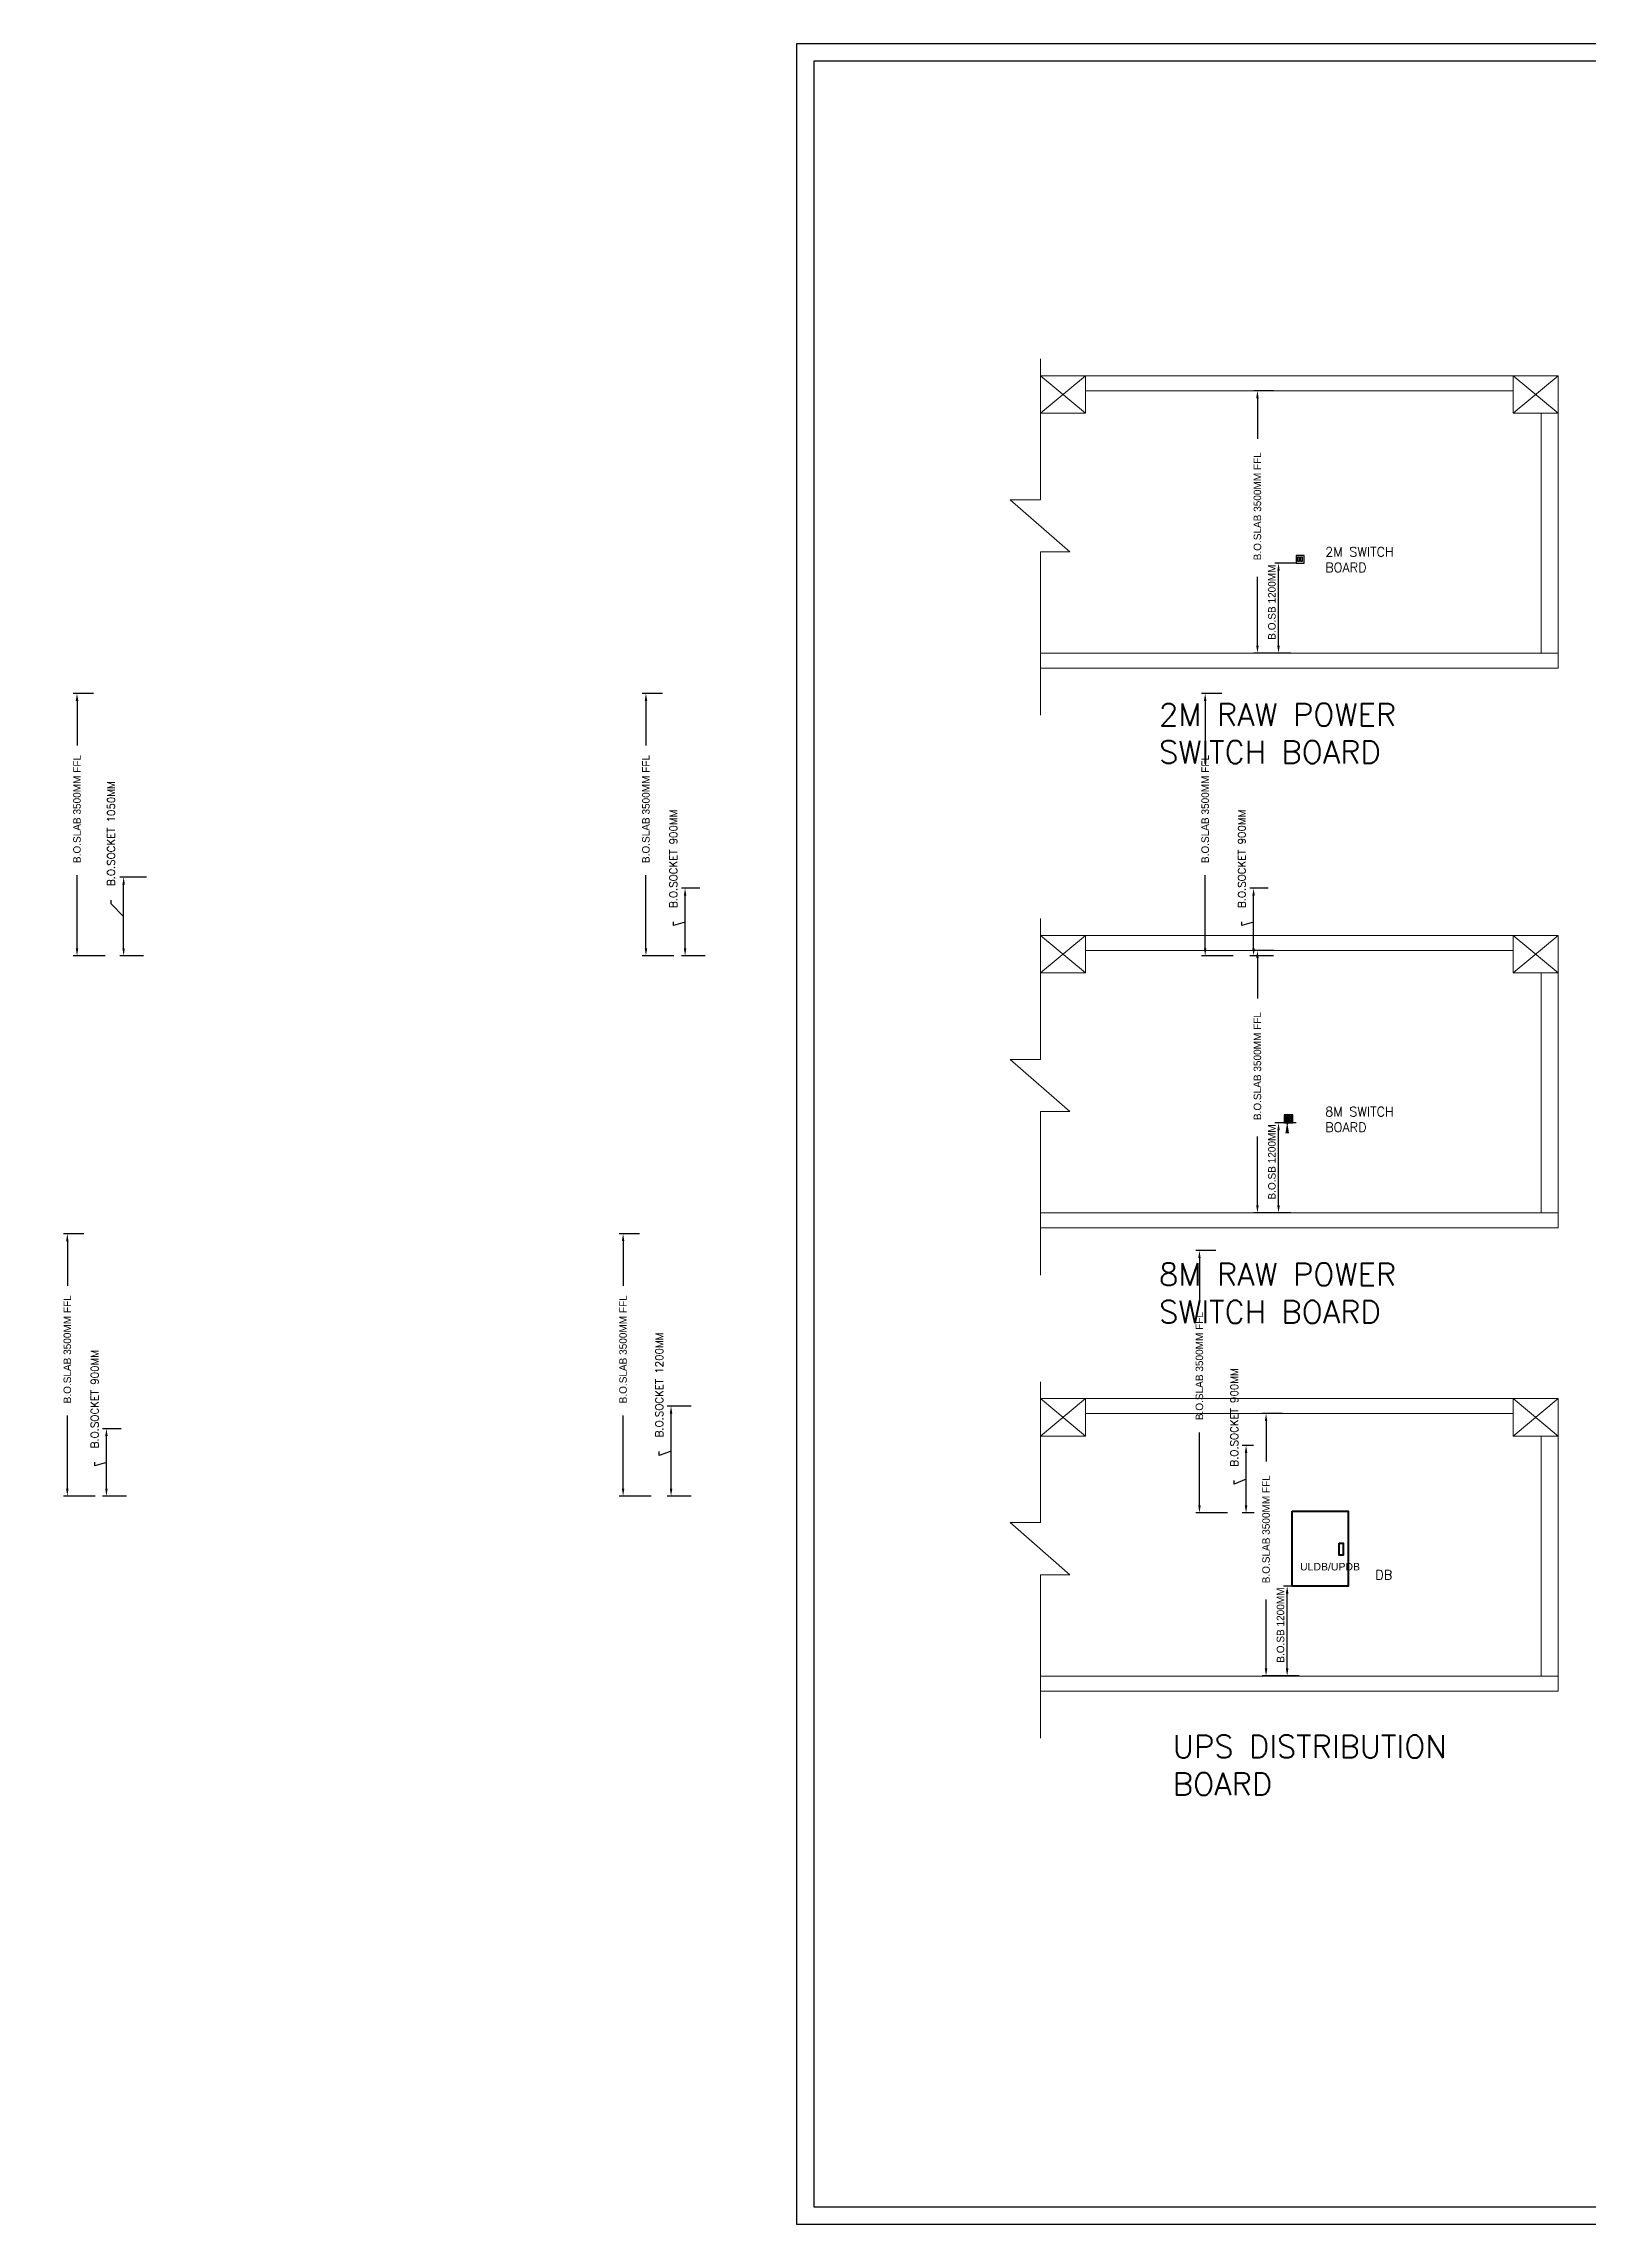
# Model space of a CAD drawing. Header units: millimetres. Extents: x 1319230 to 2124380, y -346496 to -91575.
# Drawn here: x 1451540 to 1472143, y -266962 to -237873 of the extents above; entities that cross this region are included whole.
import ezdxf

# ---------------------------------------------------------------- set-up
doc = ezdxf.new("R2010")
doc.units = ezdxf.units.MM
doc.header["$LTSCALE"] = 600
doc.header["$MEASUREMENT"] = 0
doc.header["$PDMODE"] = 35
for name, color, linetype, lineweight in [('DIM', 7, 'Continuous', 0), ('ELE. DB', 1, 'Continuous', 9), ('ELE.DB', 1, 'Continuous', 20), ('MEP_HVAC_RA_DUCT', 1, 'Continuous', 9)]:
    doc.layers.add(name, color=color, linetype=linetype, lineweight=lineweight)
for name, color, linetype in [('ELE-2M RAW P.SB', 40, 'Continuous'), ('ELE-SB 1(16M)', 1, 'Continuous'), ('TEXT', 6, 'Continuous')]:
    doc.layers.add(name, color=color, linetype=linetype)
doc.styles.add('ARIAL', font='arial.ttf')
doc.styles.add('Century', font='GOTHIC.TTF')
doc.styles.get("Standard").update_dxf_attribs({"font": 'stylu.ttf'})
doc.dimstyles.new('AR-BRICK WORK', dxfattribs={"dimscale": 100, "dimtxt": 1, "dimasz": 1, "dimexe": 0.5, "dimexo": 0, "dimgap": 0.25, "dimtad": 0, "dimdec": 0, "dimzin": 1, "dimdsep": 46, "dimtxsty": 'Century', "dimblk": 'OBLIQUE', "dimcen": 0, "dimdle": 1, "dimclrd": 8, "dimclre": 8, "dimclrt": 4, "dimadec": 0, "dimazin": 0, "dimtfac": 1, "dimtdec": 0, "dimtofl": 0, "dimtmove": 1, "dimatfit": 3, "dimldrblk": 'ARCHTICK', "dimfxl": 1, "dimtolj": 1, "dimtzin": 1, "dimarcsym": 2})
doc.dimstyles.get("Standard").update_dxf_attribs({"dimscale": 1.5, "dimtxt": 150, "dimasz": 150, "dimexe": 100, "dimexo": 100, "dimgap": 0.25, "dimtad": 0, "dimdec": 0, "dimzin": 0, "dimdsep": 46, "dimtxsty": 'ARIAL', "dimcen": 0.09, "dimdle": 100, "dimclrd": 7, "dimclre": 7, "dimclrt": 7, "dimadec": 0, "dimazin": 0, "dimtfac": 1, "dimtdec": 0, "dimtofl": 0, "dimtmove": 0, "dimatfit": 3, "dimfxl": 1, "dimtolj": 1, "dimtzin": 0, "dimarcsym": 0})

# ---------------------------------------------------------------- blocks, each defined once
blk = doc.blocks.new('*D83')
at = {"layer": 'Defpoints', "color": 0, "transparency": 16777216}
for p in [(1468010, -244803), (1468245, -244803), (1468172, -246003)]:
    blk.add_point(p, dxfattribs=at)
at = {"layer": 'DIM', "color": 8, "lineweight": -2, "ltscale": 10, "transparency": 16777216}
for p, q in [((1468245, -244803), (1467960, -244803)), ((1468010, -245903), (1468010, -244903)), ((1468172, -246003), (1467960, -246003))]:
    blk.add_line(p, q, dxfattribs=at)
at = {"layer": 'DIM', "color": 8, "transparency": 16777216}
for points in [[(1468027, -244903), (1467993, -244903), (1468010, -244803)], [(1467993, -245903), (1468027, -245903), (1468010, -246003)]]:
    blk.add_solid(points, dxfattribs=at)
at = {"layer": 'DIM', "color": 7, "lineweight": 50, "transparency": 16777216, "insert": (1467922, -245323), "char_height": 100, "attachment_point": 5, "rotation": 90}
blk.add_mtext('\\A1;\\A1;B.O.SB 1200MM', dxfattribs=at)
blk = doc.blocks.new('_ArchTick')
at = {"color": 0, "linetype": 'ByBlock', "const_width": 0.15}
blk.add_lwpolyline([(-0.5, -0.5), (0.5, 0.5)], dxfattribs=at)
blk = doc.blocks.new('*D84')
at = {"layer": 'Defpoints', "color": 0, "transparency": 16777216}
for p in [(1467729, -242503), (1467949, -242503), (1468102, -246003)]:
    blk.add_point(p, dxfattribs=at)
at = {"layer": 'DIM', "color": 8, "lineweight": -2, "ltscale": 10, "transparency": 16777216}
for p, q in [((1467949, -242503), (1467679, -242503)), ((1467729, -242603), (1467729, -243143)), ((1467729, -245903), (1467729, -244984)), ((1468102, -246003), (1467679, -246003))]:
    blk.add_line(p, q, dxfattribs=at)
at = {"layer": 'DIM', "color": 8, "transparency": 16777216}
for points in [[(1467745, -242603), (1467712, -242603), (1467729, -242503)], [(1467712, -245903), (1467745, -245903), (1467729, -246003)]]:
    blk.add_solid(points, dxfattribs=at)
at = {"layer": 'DIM', "color": 7, "lineweight": 50, "transparency": 16777216, "insert": (1467729, -244063), "char_height": 100, "attachment_point": 5, "rotation": 90}
blk.add_mtext('\\A1;\\A1; B.O.SLAB 3500MM FFL', dxfattribs=at)
blk = doc.blocks.new('2M')
at = {"layer": 'ELE-2M RAW P.SB', "ltscale": 10}
for points in [[(-107, 0), (0, 0), (0, 100), (-107, 100)], [(-87, 25), (-60, 25), (-60, 79), (-87, 79)], [(-47, 25), (-20, 25), (-20, 79), (-47, 79)]]:
    blk.add_lwpolyline(points, close=True, dxfattribs=at)
blk = doc.blocks.new('*D97')
at = {"layer": 'Defpoints', "color": 0, "transparency": 16777216}
for p in [(1468125, -258447), (1468360, -258447), (1468287, -259647)]:
    blk.add_point(p, dxfattribs=at)
at = {"layer": 'DIM', "color": 8, "lineweight": -2, "ltscale": 10, "transparency": 16777216}
for p, q in [((1468360, -258447), (1468075, -258447)), ((1468125, -259547), (1468125, -258547)), ((1468287, -259647), (1468075, -259647))]:
    blk.add_line(p, q, dxfattribs=at)
at = {"layer": 'DIM', "color": 8, "transparency": 16777216}
for points in [[(1468142, -258547), (1468108, -258547), (1468125, -258447)], [(1468108, -259547), (1468142, -259547), (1468125, -259647)]]:
    blk.add_solid(points, dxfattribs=at)
at = {"layer": 'DIM', "color": 7, "lineweight": 50, "transparency": 16777216, "insert": (1468037, -258968), "char_height": 100, "attachment_point": 5, "rotation": 90}
blk.add_mtext('\\A1;\\A1;B.O.SB 1200MM', dxfattribs=at)
blk = doc.blocks.new('*D98')
at = {"layer": 'Defpoints', "color": 0, "transparency": 16777216}
for p in [(1467844, -256147), (1468064, -256147), (1468217, -259647)]:
    blk.add_point(p, dxfattribs=at)
at = {"layer": 'DIM', "color": 8, "lineweight": -2, "ltscale": 10, "transparency": 16777216}
for p, q in [((1468064, -256147), (1467794, -256147)), ((1467844, -256247), (1467844, -256787)), ((1467844, -259547), (1467844, -258628)), ((1468217, -259647), (1467794, -259647))]:
    blk.add_line(p, q, dxfattribs=at)
at = {"layer": 'DIM', "color": 8, "transparency": 16777216}
for points in [[(1467860, -256247), (1467827, -256247), (1467844, -256147)], [(1467827, -259547), (1467860, -259547), (1467844, -259647)]]:
    blk.add_solid(points, dxfattribs=at)
at = {"layer": 'DIM', "color": 7, "lineweight": 50, "transparency": 16777216, "insert": (1467844, -257708), "char_height": 100, "attachment_point": 5, "rotation": 90}
blk.add_mtext('\\A1;\\A1; B.O.SLAB 3500MM FFL', dxfattribs=at)
blk = doc.blocks.new('FERE')
at = {"layer": 'ELE.DB', "color": 3, "lineweight": 50, "ltscale": 10}
for points in [[(-375, 500), (375, 500), (375, -500), (-375, -500)], [(252, 73), (305, 73), (305, -88), (252, -88)]]:
    blk.add_lwpolyline(points, close=True, dxfattribs=at)
blk = doc.blocks.new('*D115')
at = {"layer": 'Defpoints', "color": 0, "transparency": 16777216}
for p in [(1468010, -252270), (1468245, -252270), (1468172, -253470)]:
    blk.add_point(p, dxfattribs=at)
at = {"layer": 'DIM', "color": 8, "lineweight": -2, "ltscale": 10, "transparency": 16777216}
for p, q in [((1468245, -252270), (1467960, -252270)), ((1468010, -253370), (1468010, -252370)), ((1468172, -253470), (1467960, -253470))]:
    blk.add_line(p, q, dxfattribs=at)
at = {"layer": 'DIM', "color": 8, "transparency": 16777216}
for points in [[(1468027, -252370), (1467993, -252370), (1468010, -252270)], [(1467993, -253370), (1468027, -253370), (1468010, -253470)]]:
    blk.add_solid(points, dxfattribs=at)
at = {"layer": 'DIM', "color": 7, "lineweight": 50, "transparency": 16777216, "insert": (1467922, -252790), "char_height": 100, "attachment_point": 5, "rotation": 90}
blk.add_mtext('\\A1;\\A1;B.O.SB 1200MM', dxfattribs=at)
blk = doc.blocks.new('*D116')
at = {"layer": 'Defpoints', "color": 0, "transparency": 16777216}
for p in [(1467729, -249970), (1467949, -249970), (1468102, -253470)]:
    blk.add_point(p, dxfattribs=at)
at = {"layer": 'DIM', "color": 8, "lineweight": -2, "ltscale": 10, "transparency": 16777216}
for p, q in [((1467949, -249970), (1467679, -249970)), ((1467729, -250070), (1467729, -250610)), ((1467729, -253370), (1467729, -252450)), ((1468102, -253470), (1467679, -253470))]:
    blk.add_line(p, q, dxfattribs=at)
at = {"layer": 'DIM', "color": 8, "transparency": 16777216}
for points in [[(1467745, -250070), (1467712, -250070), (1467729, -249970)], [(1467712, -253370), (1467745, -253370), (1467729, -253470)]]:
    blk.add_solid(points, dxfattribs=at)
at = {"layer": 'DIM', "color": 7, "lineweight": 50, "transparency": 16777216, "insert": (1467729, -251530), "char_height": 100, "attachment_point": 5, "rotation": 90}
blk.add_mtext('\\A1;\\A1; B.O.SLAB 3500MM FFL', dxfattribs=at)
blk = doc.blocks.new('*D263')
at = {"layer": 'Defpoints', "color": 0, "ltscale": 10, "transparency": 16777216}
for p in [(1452607, -248990), (1452910, -248990), (1452873, -250040)]:
    blk.add_point(p, dxfattribs=at)
at = {"layer": 'DIM', "color": 8, "lineweight": -2, "ltscale": 10, "transparency": 16777216}
for p, q in [((1452910, -248990), (1452557, -248990)), ((1452607, -249940), (1452607, -249090)), ((1452439, -249349), (1452439, -249299)), ((1452607, -249515), (1452439, -249349)), ((1452873, -250040), (1452557, -250040))]:
    blk.add_line(p, q, dxfattribs=at)
at = {"layer": 'DIM', "color": 8, "ltscale": 10, "transparency": 16777216}
for points in [[(1452590, -249090), (1452623, -249090), (1452607, -248990)], [(1452590, -249940), (1452623, -249940), (1452607, -250040)]]:
    blk.add_solid(points, dxfattribs=at)
at = {"layer": 'DIM', "color": 7, "lineweight": 50, "ltscale": 10, "transparency": 16777216, "insert": (1452439, -248446), "char_height": 100, "attachment_point": 5, "rotation": 90}
blk.add_mtext('\\A1;\\A1;{\\Fromans.shx|c228; B.O.SOCKET 1050MM }', dxfattribs=at)
blk = doc.blocks.new('*D264')
at = {"layer": 'Defpoints', "color": 0, "ltscale": 10, "transparency": 16777216}
for p in [(1460095, -249140), (1460290, -249140), (1460361, -250040)]:
    blk.add_point(p, dxfattribs=at)
at = {"layer": 'DIM', "color": 8, "lineweight": -2, "ltscale": 10, "transparency": 16777216}
for p, q in [((1460290, -249140), (1460045, -249140)), ((1460095, -249940), (1460095, -249240)), ((1459939, -249638), (1459939, -249588)), ((1460095, -249590), (1459939, -249638)), ((1460361, -250040), (1460045, -250040))]:
    blk.add_line(p, q, dxfattribs=at)
at = {"layer": 'DIM', "color": 8, "ltscale": 10, "transparency": 16777216}
for points in [[(1460078, -249240), (1460112, -249240), (1460095, -249140)], [(1460078, -249940), (1460112, -249940), (1460095, -250040)]]:
    blk.add_solid(points, dxfattribs=at)
at = {"layer": 'DIM', "color": 7, "lineweight": 50, "ltscale": 10, "transparency": 16777216, "insert": (1459939, -248782), "char_height": 100, "attachment_point": 5, "rotation": 90}
blk.add_mtext('\\A1;\\A1;{\\Fromans.shx|c228; B.O.SOCKET 900MM }', dxfattribs=at)
blk = doc.blocks.new('*D265')
at = {"layer": 'Defpoints', "color": 0, "ltscale": 10, "transparency": 16777216}
for p in [(1467677, -249140), (1467872, -249140), (1467943, -250040)]:
    blk.add_point(p, dxfattribs=at)
at = {"layer": 'DIM', "color": 8, "lineweight": -2, "ltscale": 10, "transparency": 16777216}
for p, q in [((1467872, -249140), (1467627, -249140)), ((1467677, -249940), (1467677, -249240)), ((1467520, -249638), (1467520, -249588)), ((1467677, -249590), (1467520, -249638)), ((1467943, -250040), (1467627, -250040))]:
    blk.add_line(p, q, dxfattribs=at)
at = {"layer": 'DIM', "color": 8, "ltscale": 10, "transparency": 16777216}
for points in [[(1467660, -249240), (1467694, -249240), (1467677, -249140)], [(1467660, -249940), (1467694, -249940), (1467677, -250040)]]:
    blk.add_solid(points, dxfattribs=at)
at = {"layer": 'DIM', "color": 7, "lineweight": 50, "ltscale": 10, "transparency": 16777216, "insert": (1467520, -248782), "char_height": 100, "attachment_point": 5, "rotation": 90}
blk.add_mtext('\\A1;\\A1;{\\Fromans.shx|c228; B.O.SOCKET 900MM }', dxfattribs=at)
blk = doc.blocks.new('*D244')
at = {"layer": 'Defpoints', "color": 0, "ltscale": 10, "transparency": 16777216}
for p in [(1451985, -246540), (1452205, -246540), (1452359, -250040)]:
    blk.add_point(p, dxfattribs=at)
at = {"layer": 'DIM', "color": 8, "lineweight": -2, "ltscale": 10, "transparency": 16777216}
for p, q in [((1452205, -246540), (1451935, -246540)), ((1451985, -246640), (1451985, -247235)), ((1451985, -249940), (1451985, -248966)), ((1452359, -250040), (1451935, -250040))]:
    blk.add_line(p, q, dxfattribs=at)
at = {"layer": 'DIM', "color": 8, "ltscale": 10, "transparency": 16777216}
for points in [[(1451968, -246640), (1452002, -246640), (1451985, -246540)], [(1451968, -249940), (1452002, -249940), (1451985, -250040)]]:
    blk.add_solid(points, dxfattribs=at)
at = {"layer": 'DIM', "color": 7, "lineweight": 50, "ltscale": 10, "transparency": 16777216, "insert": (1451985, -248101), "char_height": 100, "attachment_point": 5, "rotation": 90}
blk.add_mtext('\\A1;\\A1; B.O.SLAB 3500MM FFL', dxfattribs=at)
blk = doc.blocks.new('*D245')
at = {"layer": 'Defpoints', "color": 0, "ltscale": 10, "transparency": 16777216}
for p in [(1459573, -246540), (1459793, -246540), (1459947, -250040)]:
    blk.add_point(p, dxfattribs=at)
at = {"layer": 'DIM', "color": 8, "lineweight": -2, "ltscale": 10, "transparency": 16777216}
for p, q in [((1459793, -246540), (1459523, -246540)), ((1459573, -246640), (1459573, -247235)), ((1459573, -249940), (1459573, -248966)), ((1459947, -250040), (1459523, -250040))]:
    blk.add_line(p, q, dxfattribs=at)
at = {"layer": 'DIM', "color": 8, "ltscale": 10, "transparency": 16777216}
for points in [[(1459557, -246640), (1459590, -246640), (1459573, -246540)], [(1459557, -249940), (1459590, -249940), (1459573, -250040)]]:
    blk.add_solid(points, dxfattribs=at)
at = {"layer": 'DIM', "color": 7, "lineweight": 50, "ltscale": 10, "transparency": 16777216, "insert": (1459573, -248101), "char_height": 100, "attachment_point": 5, "rotation": 90}
blk.add_mtext('\\A1;\\A1; B.O.SLAB 3500MM FFL', dxfattribs=at)
blk = doc.blocks.new('*D246')
at = {"layer": 'Defpoints', "color": 0, "ltscale": 10, "transparency": 16777216}
for p in [(1467032, -246540), (1467252, -246540), (1467405, -250040)]:
    blk.add_point(p, dxfattribs=at)
at = {"layer": 'DIM', "color": 8, "lineweight": -2, "ltscale": 10, "transparency": 16777216}
for p, q in [((1467252, -246540), (1466982, -246540)), ((1467032, -246640), (1467032, -247235)), ((1467032, -249940), (1467032, -248966)), ((1467405, -250040), (1466982, -250040))]:
    blk.add_line(p, q, dxfattribs=at)
at = {"layer": 'DIM', "color": 8, "ltscale": 10, "transparency": 16777216}
for points in [[(1467015, -246640), (1467048, -246640), (1467032, -246540)], [(1467015, -249940), (1467048, -249940), (1467032, -250040)]]:
    blk.add_solid(points, dxfattribs=at)
at = {"layer": 'DIM', "color": 7, "lineweight": 50, "ltscale": 10, "transparency": 16777216, "insert": (1467032, -248101), "char_height": 100, "attachment_point": 5, "rotation": 90}
blk.add_mtext('\\A1;\\A1; B.O.SLAB 3500MM FFL', dxfattribs=at)
blk = doc.blocks.new('*D266')
at = {"layer": 'Defpoints', "color": 0, "ltscale": 10, "transparency": 16777216}
for p in [(1459908, -256047), (1460174, -256047), (1460174, -257247)]:
    blk.add_point(p, dxfattribs=at)
at = {"layer": 'DIM', "color": 8, "lineweight": -2, "ltscale": 10, "transparency": 16777216}
for p, q in [((1460174, -256047), (1459858, -256047)), ((1459908, -257147), (1459908, -256147)), ((1459908, -256647), (1459751, -256704)), ((1459751, -256704), (1459751, -256654)), ((1460174, -257247), (1459858, -257247))]:
    blk.add_line(p, q, dxfattribs=at)
at = {"layer": 'DIM', "color": 8, "ltscale": 10, "transparency": 16777216}
for points in [[(1459891, -256147), (1459925, -256147), (1459908, -256047)], [(1459891, -257147), (1459925, -257147), (1459908, -257247)]]:
    blk.add_solid(points, dxfattribs=at)
at = {"layer": 'DIM', "color": 7, "lineweight": 50, "ltscale": 10, "transparency": 16777216, "insert": (1459751, -255800), "char_height": 100, "attachment_point": 5, "rotation": 90}
blk.add_mtext('\\A1;\\A1;{\\Fromans.shx|c228; B.O.SOCKET 1200MM }', dxfattribs=at)
blk = doc.blocks.new('*D267')
at = {"layer": 'Defpoints', "color": 0, "ltscale": 10, "transparency": 16777216}
for p in [(1459268, -253747), (1459488, -253747), (1459642, -257247)]:
    blk.add_point(p, dxfattribs=at)
at = {"layer": 'DIM', "color": 8, "lineweight": -2, "ltscale": 10, "transparency": 16777216}
for p, q in [((1459488, -253747), (1459218, -253747)), ((1459268, -253847), (1459268, -254443)), ((1459268, -257147), (1459268, -256173)), ((1459642, -257247), (1459218, -257247))]:
    blk.add_line(p, q, dxfattribs=at)
at = {"layer": 'DIM', "color": 8, "ltscale": 10, "transparency": 16777216}
for points in [[(1459252, -253847), (1459285, -253847), (1459268, -253747)], [(1459252, -257147), (1459285, -257147), (1459268, -257247)]]:
    blk.add_solid(points, dxfattribs=at)
at = {"layer": 'DIM', "color": 7, "lineweight": 50, "ltscale": 10, "transparency": 16777216, "insert": (1459268, -255308), "char_height": 100, "attachment_point": 5, "rotation": 90}
blk.add_mtext('\\A1;\\A1; B.O.SLAB 3500MM FFL', dxfattribs=at)
blk = doc.blocks.new('*D270')
at = {"layer": 'Defpoints', "color": 0, "ltscale": 10, "transparency": 16777216}
for p in [(1452377, -256348), (1452572, -256348), (1452643, -257248)]:
    blk.add_point(p, dxfattribs=at)
at = {"layer": 'DIM', "color": 8, "lineweight": -2, "ltscale": 10, "transparency": 16777216}
for p, q in [((1452572, -256348), (1452327, -256348)), ((1452377, -257148), (1452377, -256448)), ((1452221, -256845), (1452221, -256795)), ((1452377, -256798), (1452221, -256845)), ((1452643, -257248), (1452327, -257248))]:
    blk.add_line(p, q, dxfattribs=at)
at = {"layer": 'DIM', "color": 8, "ltscale": 10, "transparency": 16777216}
for points in [[(1452361, -256448), (1452394, -256448), (1452377, -256348)], [(1452361, -257148), (1452394, -257148), (1452377, -257248)]]:
    blk.add_solid(points, dxfattribs=at)
at = {"layer": 'DIM', "color": 7, "lineweight": 50, "ltscale": 10, "transparency": 16777216, "insert": (1452221, -255989), "char_height": 100, "attachment_point": 5, "rotation": 90}
blk.add_mtext('\\A1;\\A1;{\\Fromans.shx|c228; B.O.SOCKET 900MM }', dxfattribs=at)
blk = doc.blocks.new('*D271')
at = {"layer": 'Defpoints', "color": 0, "ltscale": 10, "transparency": 16777216}
for p in [(1451856, -253748), (1452076, -253748), (1452229, -257248)]:
    blk.add_point(p, dxfattribs=at)
at = {"layer": 'DIM', "color": 8, "lineweight": -2, "ltscale": 10, "transparency": 16777216}
for p, q in [((1452076, -253748), (1451806, -253748)), ((1451856, -253848), (1451856, -254443)), ((1451856, -257148), (1451856, -256173)), ((1452229, -257248), (1451806, -257248))]:
    blk.add_line(p, q, dxfattribs=at)
at = {"layer": 'DIM', "color": 8, "ltscale": 10, "transparency": 16777216}
for points in [[(1451839, -253848), (1451872, -253848), (1451856, -253748)], [(1451839, -257148), (1451872, -257148), (1451856, -257248)]]:
    blk.add_solid(points, dxfattribs=at)
at = {"layer": 'DIM', "color": 7, "lineweight": 50, "ltscale": 10, "transparency": 16777216, "insert": (1451856, -255308), "char_height": 100, "attachment_point": 5, "rotation": 90}
blk.add_mtext('\\A1;\\A1; B.O.SLAB 3500MM FFL', dxfattribs=at)
blk = doc.blocks.new('*D272')
at = {"layer": 'Defpoints', "color": 0, "ltscale": 10, "transparency": 16777216}
for p in [(1467577, -256572), (1467675, -256572), (1467685, -257472)]:
    blk.add_point(p, dxfattribs=at)
at = {"layer": 'DIM', "color": 8, "lineweight": -2, "ltscale": 10, "transparency": 16777216}
for p, q in [((1467675, -256572), (1467527, -256572)), ((1467577, -257372), (1467577, -256672)), ((1467577, -257022), (1467420, -257089)), ((1467420, -257089), (1467420, -257039)), ((1467685, -257472), (1467527, -257472))]:
    blk.add_line(p, q, dxfattribs=at)
at = {"layer": 'DIM', "color": 8, "ltscale": 10, "transparency": 16777216}
for points in [[(1467560, -256672), (1467594, -256672), (1467577, -256572)], [(1467560, -257372), (1467594, -257372), (1467577, -257472)]]:
    blk.add_solid(points, dxfattribs=at)
at = {"layer": 'DIM', "color": 7, "lineweight": 50, "ltscale": 10, "transparency": 16777216, "insert": (1467420, -256233), "char_height": 100, "attachment_point": 5, "rotation": 90}
blk.add_mtext('\\A1;\\A1;{\\Fromans.shx|c228; B.O.SOCKET 900MM }', dxfattribs=at)
blk = doc.blocks.new('*D273')
at = {"layer": 'Defpoints', "color": 0, "ltscale": 10, "transparency": 16777216}
for p in [(1466955, -253972), (1467175, -253972), (1467329, -257472)]:
    blk.add_point(p, dxfattribs=at)
at = {"layer": 'DIM', "color": 8, "lineweight": -2, "ltscale": 10, "transparency": 16777216}
for p, q in [((1467175, -253972), (1466905, -253972)), ((1466955, -254072), (1466955, -254667)), ((1466955, -257372), (1466955, -256397)), ((1467329, -257472), (1466905, -257472))]:
    blk.add_line(p, q, dxfattribs=at)
at = {"layer": 'DIM', "color": 8, "ltscale": 10, "transparency": 16777216}
for points in [[(1466939, -254072), (1466972, -254072), (1466955, -253972)], [(1466939, -257372), (1466972, -257372), (1466955, -257472)]]:
    blk.add_solid(points, dxfattribs=at)
at = {"layer": 'DIM', "color": 7, "lineweight": 50, "ltscale": 10, "transparency": 16777216, "insert": (1466955, -255532), "char_height": 100, "attachment_point": 5, "rotation": 90}
blk.add_mtext('\\A1;\\A1; B.O.SLAB 3500MM FFL', dxfattribs=at)

msp = doc.modelspace()

# ---------------------------------------------------------------- linework, layer by layer
for points in [[(1499281.5, -237873.4), (1499281.5, -266961.7), (1461584.9, -266961.7), (1461584.9, -237873.4)], [(1499049.7, -238105.2), (1499049.7, -266729.9), (1461816.7, -266729.9), (1461816.7, -238105.2)]]:
    msp.add_lwpolyline(points, close=True)
at = {"layer": 'ELE-SB 1(16M)', "color": 40, "ltscale": 10}
for p, q in [((1468103.7, -252195.7), (1468102.9, -252193.4)), ((1468104.1, -252193.2), (1468104, -252195.7)), ((1468101.3, -252197.6), (1468103.5, -252196.5)), ((1468103.7, -252196.8), (1468102.1, -252198.6)), ((1468106.6, -252197.9), (1468104.5, -252196.5)), ((1468104.6, -252196.2), (1468107, -252196.7)), ((1468110.3, -252240.5), (1468108.1, -252240.5)), ((1468110.3, -252244.6), (1468108.1, -252244.6)), ((1468110.3, -252239.3), (1468110.3, -252240.5)), ((1468110.3, -252239.3), (1468111.6, -252239.3)), ((1468111.6, -252239.3), (1468110.3, -252239.3)), ((1468110.3, -252245.7), (1468110.3, -252244.6)), ((1468111.6, -252245.7), (1468110.3, -252245.7)), ((1468111.6, -252239.3), (1468111.6, -252245.7)), ((1468120.7, -252239.3), (1468120.7, -252245.7)), ((1468120.7, -252239.3), (1468122.1, -252239.3)), ((1468122.1, -252239.3), (1468120.7, -252239.3)), ((1468120.7, -252245.7), (1468122.1, -252245.7)), ((1468122.1, -252239.3), (1468122.1, -252240.5)), ((1468122.1, -252240.5), (1468124.3, -252240.5)), ((1468122.1, -252245.7), (1468122.1, -252244.6)), ((1468122.1, -252244.6), (1468124.3, -252244.6))]:
    msp.add_line(p, q, dxfattribs=at)
for points in [[(1468083.2, -252267.7), (1468199.8, -252267.7), (1468199.8, -252162.7), (1468083.2, -252162.7)], [(1468094.8, -252213.5), (1468113.4, -252213.5), (1468113.4, -252176.4), (1468094.8, -252176.4)], [(1468119.2, -252213.5), (1468137.7, -252213.5), (1468137.7, -252176.4), (1468119.2, -252176.4)], [(1468143.5, -252213.5), (1468162, -252213.5), (1468162, -252176.4), (1468143.5, -252176.4)], [(1468171.4, -252213.5), (1468189.9, -252213.5), (1468189.9, -252176.4), (1468171.4, -252176.4)], [(1468137.7, -252222.8), (1468094.8, -252222.8), (1468094.8, -252259.8), (1468137.7, -252259.8)], [(1468143.5, -252259.8), (1468162, -252259.8), (1468162, -252222.8), (1468143.5, -252222.8)], [(1468171.4, -252259.8), (1468189.9, -252259.8), (1468189.9, -252222.8), (1468171.4, -252222.8)]]:
    msp.add_lwpolyline(points, close=True, dxfattribs=at)
for centre, radius in [((1468104, -252196.2), 6.1), ((1468104, -252196.2), 0.566), ((1468105.6, -252253.2), 3.61), ((1468116.6, -252230.8), 4.51), ((1468126.5, -252253.2), 3.61)]:
    msp.add_circle(centre, radius, dxfattribs=at)
at = {"layer": 'MEP_HVAC_RA_DUCT', "color": 8, "linetype": 'ByBlock'}
for p, q in [((1464834.7, -242078.7), (1464834.7, -243956.7)), ((1464834.7, -242303.2), (1465434.7, -242803.2)), ((1464834.7, -242803.2), (1465434.7, -242303.2)), ((1471139.7, -242303.2), (1471739.7, -242803.2)), ((1471139.7, -242803.2), (1471739.7, -242303.2)), ((1471514.7, -242803.2), (1471514.7, -246003.2)), ((1471739.7, -242803.2), (1471739.7, -246203.2)), ((1464834.7, -243956.7), (1464432.6, -243956.7)), ((1464432.6, -243956.7), (1465228.2, -244651.6)), ((1465228.2, -244651.6), (1464834.7, -244651.6)), ((1464834.7, -244651.6), (1464834.7, -246831.8)), ((1464834.7, -249545.3), (1464834.7, -251423.3)), ((1464834.7, -249769.8), (1465434.7, -250269.8)), ((1464834.7, -250269.8), (1465434.7, -249769.8)), ((1471139.7, -249769.8), (1471739.7, -250269.8)), ((1471139.7, -250269.8), (1471739.7, -249769.8)), ((1471514.7, -250269.8), (1471514.7, -253469.8)), ((1471739.7, -250269.8), (1471739.7, -253669.8)), ((1464834.7, -251423.3), (1464432.6, -251423.3)), ((1464432.6, -251423.3), (1465228.2, -252118.1)), ((1465228.2, -252118.1), (1464834.7, -252118.1)), ((1464834.7, -252118.1), (1464834.7, -254298.4)), ((1464834.7, -255723), (1464834.7, -257600.9)), ((1464834.7, -255947.4), (1465434.7, -256447.4)), ((1464834.7, -256447.4), (1465434.7, -255947.4)), ((1471139.7, -255947.4), (1471739.7, -256447.4)), ((1471139.7, -256447.4), (1471739.7, -255947.4)), ((1471514.7, -256447.4), (1471514.7, -259647.4)), ((1471739.7, -256447.4), (1471739.7, -259847.4)), ((1464834.7, -257600.9), (1464432.6, -257600.9)), ((1464432.6, -257600.9), (1465228.2, -258295.8)), ((1465228.2, -258295.8), (1464834.7, -258295.8)), ((1464834.7, -258295.8), (1464834.7, -260476))]:
    msp.add_line(p, q, dxfattribs=at)
for points in [[(1464834.7, -242303.2), (1464834.7, -242803.2), (1465434.7, -242803.2), (1465434.7, -242303.2), (1464834.7, -242303.2)], [(1471369.7, -242303.2), (1465434.7, -242303.2)], [(1471139.7, -242303.2), (1471139.7, -242803.2), (1471739.7, -242803.2), (1471739.7, -242303.2), (1471139.7, -242303.2)], [(1471139.7, -242503.2), (1465434.7, -242503.2)], [(1471739.7, -246003.2), (1464834.7, -246003.2)], [(1471739.7, -246203.2), (1464834.7, -246203.2)], [(1464834.7, -249769.8), (1464834.7, -250269.8), (1465434.7, -250269.8), (1465434.7, -249769.8), (1464834.7, -249769.8)], [(1471369.7, -249769.8), (1465434.7, -249769.8)], [(1471139.7, -249769.8), (1471139.7, -250269.8), (1471739.7, -250269.8), (1471739.7, -249769.8), (1471139.7, -249769.8)], [(1471139.7, -249969.8), (1465434.7, -249969.8)], [(1471739.7, -253469.8), (1464834.7, -253469.8)], [(1471739.7, -253669.8), (1464834.7, -253669.8)], [(1464834.7, -255947.4), (1464834.7, -256447.4), (1465434.7, -256447.4), (1465434.7, -255947.4), (1464834.7, -255947.4)], [(1471369.7, -255947.4), (1465434.7, -255947.4)], [(1471139.7, -255947.4), (1471139.7, -256447.4), (1471739.7, -256447.4), (1471739.7, -255947.4), (1471139.7, -255947.4)], [(1471139.7, -256147.4), (1465434.7, -256147.4)], [(1471739.7, -259647.4), (1464834.7, -259647.4)], [(1471739.7, -259847.4), (1464834.7, -259847.4)]]:
    msp.add_lwpolyline(points, dxfattribs=at)

# ---------------------------------------------------------------- block references
at = {"layer": 'ELE-2M RAW P.SB', "ltscale": 10}
msp.add_blockref('2M', (1468351.3, -244803.2), dxfattribs=at)
at = {"layer": 'ELE. DB', "linetype": 'ByBlock'}
msp.add_blockref('FERE', (1468565.2, -257947.4), dxfattribs=at)

# ---------------------------------------------------------------- texts
at = {"layer": 'DIM', "lineweight": 50, "ltscale": 10, "char_height": 125, "width": 1230.661, "attachment_point": 1}
for s, insert in [('{\\Fromans.shx|c228;\\C0;2M SWITCH BOARD}', (1468632.6, -244590.5)), ('{\\Fromans.shx|c228;\\C0;8M SWITCH BOARD\\P}', (1468632.6, -252057.1)), ('{\\Fromans.shx|c228;\\C0;DB}', (1469301.9, -258234.8))]:
    msp.add_mtext(s, dxfattribs=dict(at, insert=insert))
at = {"layer": 'ELE-SB 1(16M)', "color": 40, "ltscale": 10, "insert": (1468120.3, -252287.7), "char_height": 9.67, "width": 41.093, "attachment_point": 3}
msp.add_mtext('6A', dxfattribs=at)
at = {"layer": 'TEXT', "lineweight": 50, "ltscale": 10, "attachment_point": 1}
for s, insert, char_height, width in [('{\\Fromans.shx|c228;\\C0;2M RAW POWER SWITCH BOARD}', (1466415.8, -246673.4), 300, 4707.325), ('{\\Fromans.shx|c228;\\C0;8M RAW POWER SWITCH BOARD\\P}', (1466415.8, -254140), 300, 4707.325), ('{\\fArial|b0|i0|c0|p34;\\C0;ULDB/UPDB}', (1468297.4, -258138.8), 100, 405.606), ('{\\Fromans.shx|c228;\\C0;UPS DISTRIBUTION BOARD}', (1466599.8, -260438.2), 300, 4543.001)]:
    msp.add_mtext(s, dxfattribs=dict(at, insert=insert, char_height=char_height, width=width))

# ---------------------------------------------------------------- dimensions: what is measured, and where the dimension line sits
at = {"layer": 'DIM', "lineweight": 50, "ltscale": 10}
for base, p1, p2, text, picture, middle in [((1467728.8, -242503.2), (1468102.3, -246003.2), (1467948.7, -242503.2), '\\A1; B.O.SLAB <>MM FFL', '*D84', (1467728.8, -244063.4)), ((1468010.2, -244803.2), (1468172.2, -246003.2), (1468244.7, -244803.2), '\\A1;B.O.SB <>MM', '*D83', (1467921.9, -245323.4)), ((1451985.1, -246540.3), (1452358.6, -250040.3), (1452205, -246540.3), '\\A1; B.O.SLAB <>MM FFL', '*D244', (1451985.1, -248100.5)), ((1459573.5, -246540.3), (1459947, -250040.3), (1459793.4, -246540.3), '\\A1; B.O.SLAB <>MM FFL', '*D245', (1459573.5, -248100.5)), ((1467031.6, -246540.3), (1467405.1, -250040.3), (1467251.5, -246540.3), '\\A1; B.O.SLAB <>MM FFL', '*D246', (1467031.6, -248100.5)), ((1452606.7, -248990), (1452872.6, -250040.3), (1452910, -248990), '\\A1;{\\Fromans.shx|c228; B.O.SOCKET <>MM }', '*D263', (1452438.6, -249274.2)), ((1460095.1, -249140.2), (1460361.1, -250040.3), (1460290.1, -249140.2), '\\A1;{\\Fromans.shx|c228; B.O.SOCKET <>MM }', '*D264', (1459938.6, -249563)), ((1467676.9, -249140.2), (1467942.8, -250040.3), (1467871.8, -249140.2), '\\A1;{\\Fromans.shx|c228; B.O.SOCKET <>MM }', '*D265', (1467520.3, -249563)), ((1467728.8, -249969.8), (1468102.3, -253469.8), (1467948.7, -249969.8), '\\A1; B.O.SLAB <>MM FFL', '*D116', (1467728.8, -251529.9)), ((1468010.2, -252269.8), (1468172.2, -253469.8), (1468244.7, -252269.8), '\\A1;B.O.SB <>MM', '*D115', (1467921.9, -252790)), ((1451855.6, -253747.8), (1452229.1, -257247.8), (1452075.5, -253747.8), '\\A1; B.O.SLAB <>MM FFL', '*D271', (1451855.6, -255308)), ((1459268.3, -253747.5), (1459641.8, -257247.5), (1459488.3, -253747.5), '\\A1; B.O.SLAB <>MM FFL', '*D267', (1459268.3, -255307.6)), ((1466955.3, -253971.8), (1467328.8, -257471.8), (1467175.2, -253971.8), '\\A1; B.O.SLAB <>MM FFL', '*D273', (1466955.3, -255532)), ((1459907.9, -256047.4), (1460173.8, -257247.5), (1460174.4, -256047.4), '\\A1;{\\Fromans.shx|c228; B.O.SOCKET <>MM }', '*D266', (1459751.4, -256628.8)), ((1452377.3, -256347.7), (1452643.2, -257247.8), (1452572.2, -256347.7), '\\A1;{\\Fromans.shx|c228; B.O.SOCKET <>MM }', '*D270', (1452220.7, -256770.4)), ((1467576.9, -256571.7), (1467684.8, -257471.8), (1467674.9, -256571.7), '\\A1;{\\Fromans.shx|c228; B.O.SOCKET <>MM }', '*D272', (1467420.3, -257014.4)), ((1467843.8, -256147.4), (1468217.3, -259647.4), (1468063.7, -256147.4), '\\A1; B.O.SLAB <>MM FFL', '*D98', (1467843.8, -257707.6)), ((1468125.2, -258447.4), (1468287.2, -259647.4), (1468359.7, -258447.4), '\\A1;B.O.SB <>MM', '*D97', (1468036.9, -258967.6))]:
    dim = msp.add_linear_dim(base=base, p1=p1, p2=p2, angle=90, text=text, dimstyle='AR-BRICK WORK', override={"dimtxsty": 'Standard', "dimclrt": 7, "dimldrblk": 'ArchTick'}, dxfattribs=at)
    dim.commit()
    dim.dimension.update_dxf_attribs({"geometry": picture, "text_midpoint": middle, "dimtype": 160})

# ---------------------------------------------------------------- leaders
at = {"layer": 'ELE-SB 1(16M)', "color": 40, "ltscale": 10}
msp.add_leader([(1468125.7, -252259.8), (1468125.7, -252291.8), (1468124.4, -252291.8)], dimstyle='Standard', override={"dimscale": 1, "dimgap": 1}, dxfattribs=at)

doc.saveas('drawing.dxf')
